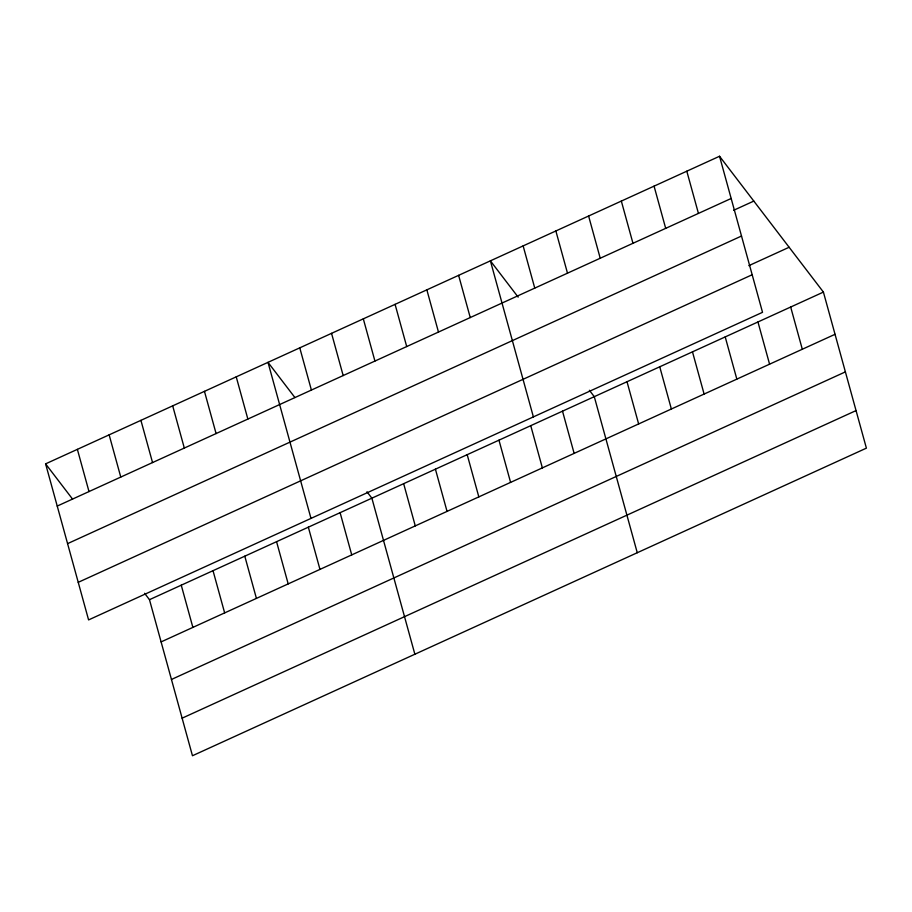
<?xml version="1.0" encoding="UTF-8"?>
<svg xmlns="http://www.w3.org/2000/svg" width="912" height="912" viewBox="0 0 912 912"><rect width="100%" height="100%" fill="white"/><g stroke="black" fill="none" stroke-linecap="round" stroke-linejoin="round"><path stroke-width="1.37" d="M719.534 156.26L762.523 312.314L88.589 619.909L45.6 463.855L719.534 156.26L823.411 292.091L866.4 448.145L192.466 755.74L149.477 599.686L144.586 593.279M57.228 506.069L731.162 198.474M733.67 210.273L753.814 201.085M67.579 543.632L741.513 236.037M748.843 265.654L789.131 247.266M78.238 582.335L752.172 274.751M149.477 599.686L823.411 292.091M161.105 641.9L835.039 334.305M171.456 679.463L845.39 371.879M182.115 718.177L856.049 410.582M518.153 297.13L490.394 260.843L533.383 416.898M589.38 390.268L594.282 396.674L637.26 552.729M294.929 397.564L268.003 362.349L310.981 518.404M366.977 491.773L371.879 498.18L414.869 654.235M45.6 463.855L72.538 499.069M790.681 307.036L802.309 349.25M757.952 321.97L769.58 364.184M686.804 171.194L698.432 213.408M725.211 336.916L736.839 379.13M654.064 186.139L665.692 228.353M692.482 351.85L704.11 394.064M621.334 201.073L632.962 243.287M659.741 366.795L671.369 409.009M588.605 216.019L600.221 258.233M627.011 381.729L638.639 423.943M555.864 230.964L567.492 273.178M523.135 245.898L534.763 288.112M562.51 411.175L574.138 453.389M530.738 425.676L542.366 467.89M458.622 275.344L470.25 317.558M498.967 440.177L510.595 482.391M426.85 289.845L438.478 332.059M467.195 454.678L478.823 496.892M395.078 304.346L406.706 346.56M435.423 469.178L447.051 511.393M363.318 318.847L374.935 361.061M403.651 483.679L415.279 525.893M331.546 333.347L343.174 375.562M299.774 347.848L311.402 390.062M340.108 512.681L351.736 554.895M308.336 527.182L319.964 569.396M236.231 376.85L247.859 419.064M276.564 541.682L288.192 583.897M204.459 391.351L216.087 433.565M244.792 556.183L256.42 598.397M172.687 405.851L184.315 448.066M213.02 570.684L224.648 612.898M140.915 420.352L152.543 462.566M181.249 585.185L192.877 627.399M109.144 434.853L120.772 477.067M77.372 449.354L89 491.568"/></g></svg>
